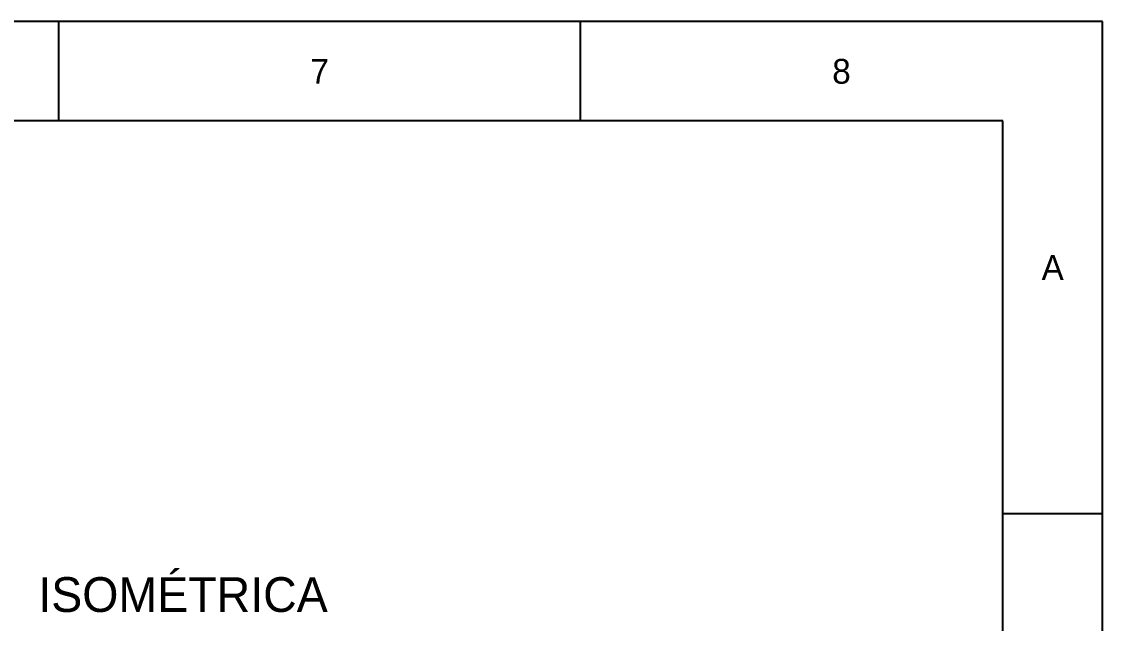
# Model space of a CAD drawing. Extents: x 0 to 420, y 0 to 297.
# Drawn here: x 311.3 to 420, y 236.4 to 297 of the extents above; entities that cross this region are included whole.
import ezdxf
from ezdxf.enums import TextEntityAlignment as Align

# ---------------------------------------------------------------- set-up
doc = ezdxf.new("R2010")
doc.units = 0
for name, color, linetype in [('FINA', 7, 'CONTINUOUS'), ('NORMA', 7, 'CONTINUOUS'), ('TEXTO', 7, 'CONTINUOUS')]:
    doc.layers.add(name, color=color, linetype=linetype)

msp = doc.modelspace()

# ---------------------------------------------------------------- linework, layer by layer
at = {"layer": 'FINA'}
for p, q in [((420, 297), (0, 297)), ((315, 287), (315, 297)), ((367.5, 287), (367.5, 297)), ((420, 0), (420, 297)), ((410, 247.5), (420, 247.5))]:
    msp.add_line(p, q, dxfattribs=at)
at = {"layer": 'NORMA'}
for p, q in [((410, 287), (20, 287)), ((410, 10), (410, 287))]:
    msp.add_line(p, q, dxfattribs=at)

# ---------------------------------------------------------------- texts
at = {"layer": 'TEXTO'}
for s, height, p in [('7', 2.5, (341.25, 292)), ('8', 2.5, (393.75, 292)), ('A', 2.5, (415, 272.25)), ('ISOMÉTRICA', 3.5, (327.5, 239.3433))]:
    msp.add_text(s, height=height, dxfattribs=at).set_placement(p, align=Align.MIDDLE_CENTER)

doc.saveas('drawing.dxf')
